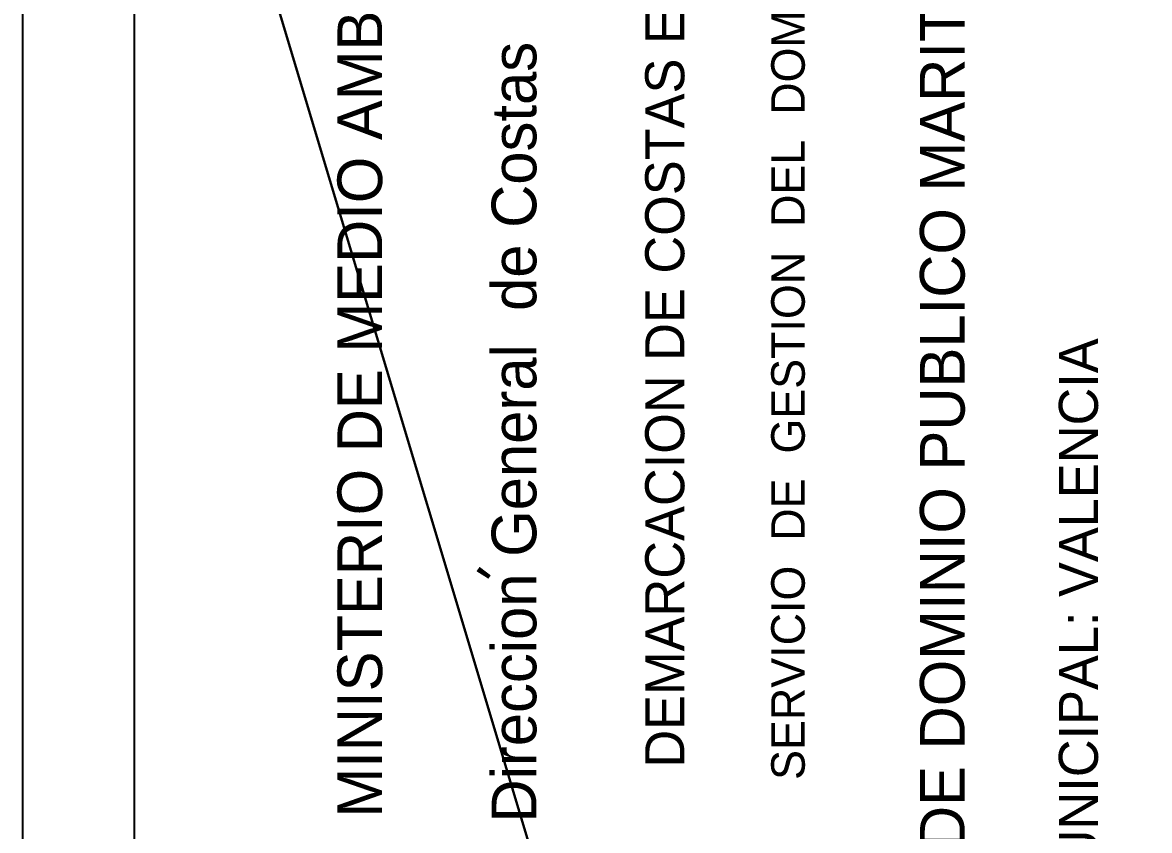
# Model space of a CAD drawing. Extents: x 729854 to 730444, y 4373781 to 4374808.
# Drawn here: x 729854.5 to 729955.3, y 4374657.6 to 4374729.9 of the extents above; entities that cross this region are included whole.
import ezdxf
from ezdxf.enums import TextEntityAlignment as Align

# ---------------------------------------------------------------- set-up
doc = ezdxf.new("R2010")
doc.units = 0
doc.layers.get('0').update_dxf_attribs({"linetype": 'CONTINUOUS'})

msp = doc.modelspace()

# ---------------------------------------------------------------- texts
at = {"color": 0, "linetype": 'CONTINUOUS'}
for s, height, rotation, p in [('DESLINDE DE DOMINIO PUBLICO MARITIMO-TERRESTRE ', 4, 90, (729938.81, 4374627.71)), ('MINISTERIO DE MEDIO AMBIENTE', 4, 90, (729886.68, 4374658.77)), ('Direccion General  de Costas', 4, 90, (729900.48, 4374658.32)), ('TERMINO MUNICIPAL: VALENCIA', 3.5, 90, (729950.74, 4374627.54)), ("'", 4, 55.3292, (729898.26, 4374678.31))]:
    msp.add_text(s, height=height, rotation=rotation, dxfattribs=at).set_placement(p)
for s, height, p in [('DEMARCACION DE COSTAS EN VALENCIA', 3.5, (729911.97, 4374711.09)), ('SERVICIO  DE  GESTION  DEL  DOMINIO  PUBLICO', 3, (729923, 4374710.62))]:
    msp.add_text(s, height=height, rotation=90, dxfattribs=at).set_placement(p, align=Align.MIDDLE)

# ---------------------------------------------------------------- meshes
mesh = msp.add_polyface(dxfattribs=at)
corners = [(730162.5, 4373781), (729854.5, 4374807.5), (730444, 4373781), (730444, 4374807.5), (729854.5, 4373781)]
mesh.append_faces([[corners[k] for k in face] for face in [(0, 1, 4), (1, 0, 2, 3)]], dxfattribs={"vtx0": -1, "color": 0})
mesh = msp.add_polyface(dxfattribs=at)
corners = [(730145.58, 4374621), (730145.58, 4374801.5), (729864.5, 4374801.5), (729864.5, 4374621)]
mesh.append_faces([[corners[k] for k in face] for face in [(0, 1, 2, 3)]], dxfattribs={"color": 0})

doc.saveas('drawing.dxf')
